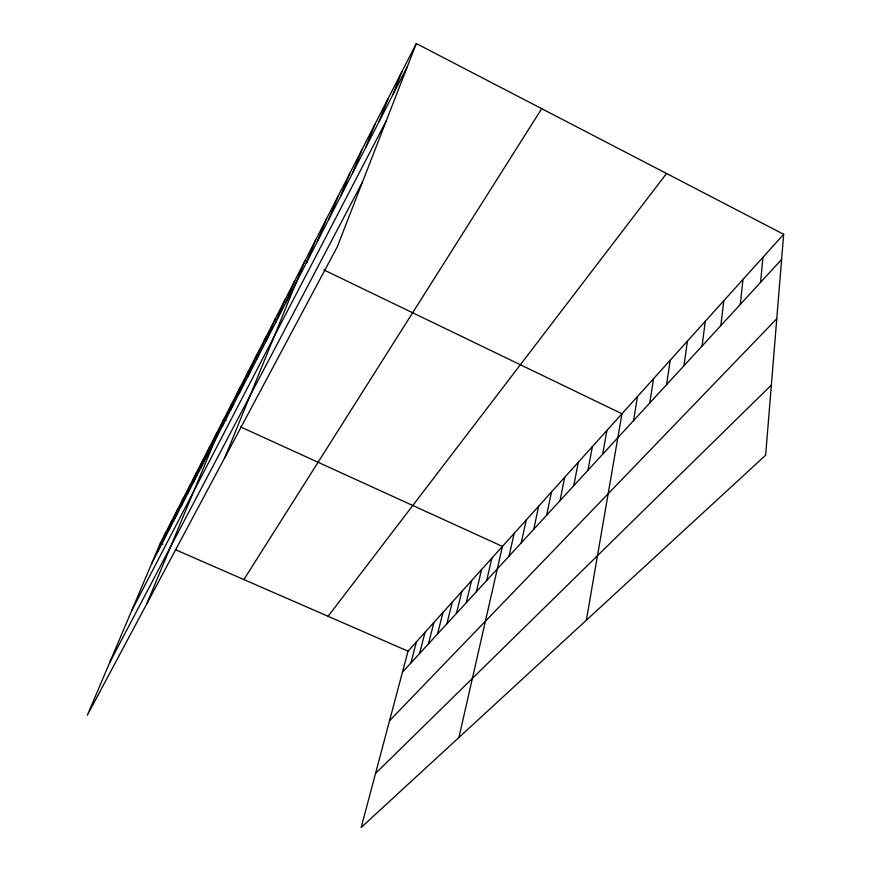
<?xml version="1.0" encoding="UTF-8"?>
<svg xmlns="http://www.w3.org/2000/svg" width="871" height="871" viewBox="0 0 871 871"><rect width="100%" height="100%" fill="white"/><g stroke="black" fill="none" stroke-linecap="round" stroke-linejoin="round"><path stroke-width="1.31" d="M783.66 234.299L765.642 455.206L361.182 827.45L408.031 651.181L783.66 234.299L416.305 43.55L160.34 543.101L87.34 715.222L337.284 246.82L416.305 43.55M760.557 282.356L762.931 257.304M740.328 304.393L742.974 279.449M720.85 325.591L723.768 300.767M702.091 346.005L705.26 321.312M684.018 365.689L687.415 341.116M666.587 384.666L670.191 360.235M649.755 402.979L653.555 378.689M633.522 420.66L637.496 396.523M586.346 620.228L621.959 413.758L323.903 269.945M602.656 454.259L606.935 430.426M587.979 470.231L592.4 446.562M573.771 485.691L578.322 462.185M560.02 500.662L564.691 477.319M546.694 515.175L551.474 491.984M533.781 529.23L538.659 506.214M521.25 542.862L526.226 520.009M509.1 556.09L514.151 533.4M458.919 737.497L502.436 546.411L240.45 426.844M486.671 580.511L491.865 558.137M476.328 591.768L481.576 569.558M466.246 602.743L471.559 580.685M456.426 613.434L461.782 591.529M446.856 623.854L452.267 602.09M437.525 634.012L442.98 612.4M428.434 643.909L433.921 622.449M419.561 653.566L425.081 632.259M410.894 662.994L416.458 641.829M392.93 94.601L401.934 71.596M379.07 121.548L388.139 98.532M365.755 147.428L374.868 124.411M352.951 172.306L362.107 149.311M340.637 196.236L349.826 173.285M328.792 219.274L338.002 196.367M317.371 241.474L326.592 218.621M306.363 262.868L315.596 240.091M285.492 303.424L294.725 280.821M225.066 457.123L304.981 260.81L307.343 261.953M275.595 322.673L284.817 300.168M256.771 359.255L265.971 336.957M266.025 341.269L275.236 318.862M239.155 393.496L248.3 371.427M247.821 376.653L256.989 354.464M222.628 425.614L231.719 403.796M230.761 409.805L239.884 387.867M207.646 454.738L216.672 433.17M146.698 603.995L223.803 419.245L226.177 420.334M187.483 493.933L196.4 472.713M194.026 481.217L202.976 459.888M200.744 468.163L209.726 446.703M168.887 530.091L177.684 509.252M174.919 518.354L183.759 497.385M181.124 506.301L189.998 485.212M157.259 552.682L165.98 532.094M162.997 541.533L171.761 520.814M151.663 563.559L407.378 66.523M131.586 610.887L386.256 120.851M109.757 662.374L362.521 181.919M243.891 579.563L541.718 108.668M328.095 616.298L666.544 173.492M402.446 672.194L781.603 259.449M389.544 720.731L776.769 318.732M375.532 773.448L771.368 385.058M160.34 543.101L162.812 544.179M175.202 549.59L408.031 651.181"/></g></svg>
